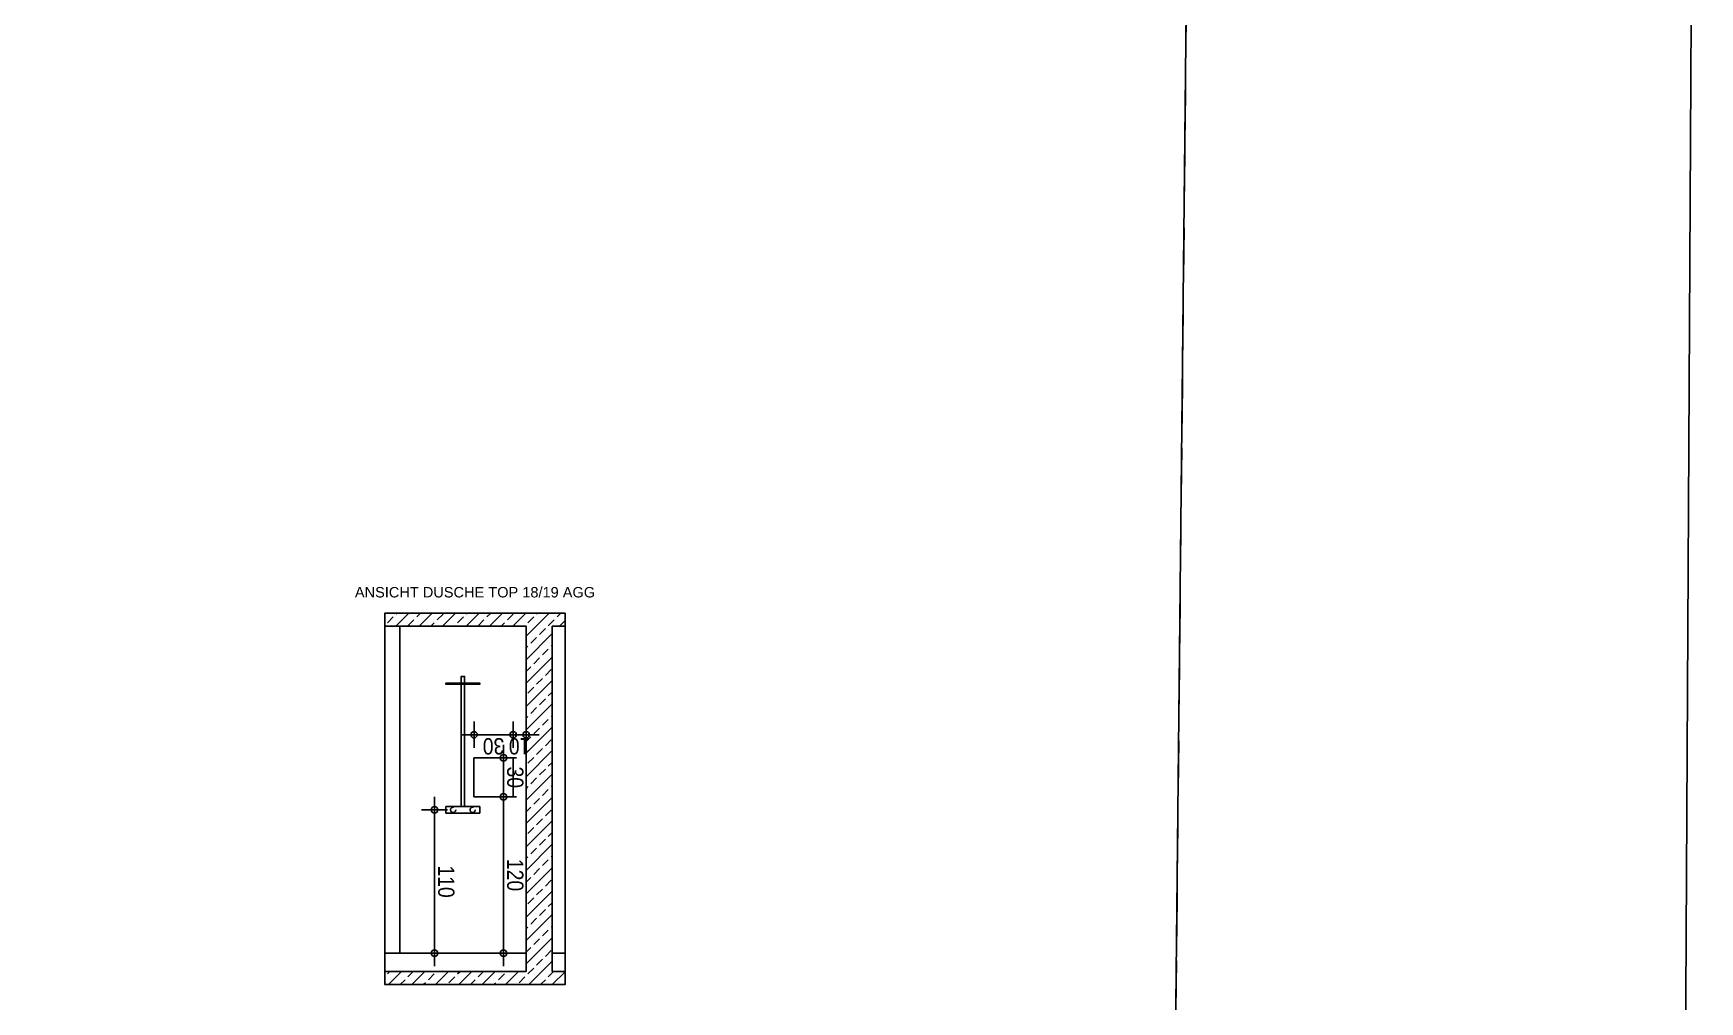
# Model space of a CAD drawing. Header units: millimetres. Extents: x 2447 to 2512, y 1346 to 1458.
# Drawn here: x 2498.51 to 2511.3, y 1405.49 to 1412.92 of the extents above; entities that cross this region are included whole.
import ezdxf

# ---------------------------------------------------------------- set-up
doc = ezdxf.new("R2010")
doc.units = ezdxf.units.MM
doc.linetypes.add('HIDDEN2', pattern=[0.1875, 0.125, -0.0625])
for name, color, linetype in [('01-BFL-G00-L03-M0', 10, 'Continuous'), ('02-ANS-G00-L03-M0', 8, 'Continuous'), ('02-DIM-G00-L03-M0', 8, 'Continuous'), ('02-FIL-G00-L03-STB', 8, 'Continuous'), ('02-TWA-G00-L03-M0', 4, 'Continuous'), ('02-TWB-G00-L03-M0', 5, 'Continuous'), ('02-ZWA-G00-L03-M0', 2, 'Continuous'), ('09-SYM-G00-L03-GEHSTEIG', 8, 'Continuous')]:
    doc.layers.add(name, color=color, linetype=linetype)
doc.styles.add('ARIAL', font='arial.ttf', dxfattribs={"width": 0.85})
doc.styles.get("Standard").update_dxf_attribs({"font": 'arial.ttf'})
doc.dimstyles.new('pp chromy&schneider', dxfattribs={"dimscale": 0.005, "dimtxt": 25, "dimasz": 10, "dimexe": 0, "dimexo": 0, "dimgap": 5, "dimtad": 1, "dimdec": 1, "dimlfac": 100, "dimrnd": 0.1, "dimzin": 9, "dimdsep": 46, "dimtxsty": 'ARIAL', "dimblk": 'c&s kote', "dimcen": 0, "dimse1": 1, "dimse2": 1, "dimclrd": 8, "dimclrt": 8, "dimadec": 0, "dimazin": 0, "dimtfac": 0.75, "dimtdec": 1, "dimtix": 1, "dimtmove": 2, "dimatfit": 0, "dimldrblk": 'NONE', "dimfxl": 1, "dimtolj": 1, "dimlwd": -1, "dimarcsym": 0})

# ---------------------------------------------------------------- blocks, each defined once
blk = doc.blocks.new('c&s kote')
at = {"color": 8}
for p, q in [((0, -2), (0, 2)), ((0, 2), (0, -2)), ((-2, 0), (2, 0)), ((2, 0), (-2, 0))]:
    blk.add_line(p, q, dxfattribs=at)
blk.add_circle((0, 0), 0.5, dxfattribs=at)
blk = doc.blocks.new('*D1531')
at = {"layer": '02-DIM-G00-L03-M0', "color": 8, "transparency": 16777216}
blk.add_line((2501.593, 1406.912), (2501.593, 1405.912), dxfattribs=at)
at = {"layer": 'Defpoints', "color": 0, "transparency": 16777216}
for p in [(2501.874, 1406.962), (2501.593, 1405.862), (2502.296, 1405.862)]:
    blk.add_point(p, dxfattribs=at)
at = {"layer": '02-DIM-G00-L03-M0', "color": 8, "transparency": 16777216, "xscale": 0.05, "yscale": 0.05, "zscale": 0.05}
for p, rotation in [((2501.593, 1406.962), 90), ((2501.593, 1405.862), 270)]:
    blk.add_blockref('c&s kote', p, dxfattribs=dict(at, rotation=rotation))
at = {"layer": '02-DIM-G00-L03-M0', "color": 8, "transparency": 16777216, "insert": (2501.682, 1406.412), "char_height": 0.125, "attachment_point": 5, "rotation": 270, "style": 'ARIAL'}
blk.add_mtext('\\A1;110', dxfattribs=at)
blk = doc.blocks.new('_None')
blk = doc.blocks.new('*D1532')
at = {"layer": '02-DIM-G00-L03-M0', "color": 8, "transparency": 16777216}
blk.add_line((2502.123, 1407.312), (2502.123, 1407.112), dxfattribs=at)
at = {"layer": 'Defpoints', "color": 0, "transparency": 16777216}
for p in [(2502.196, 1407.362), (2502.123, 1407.062), (2502.196, 1407.062)]:
    blk.add_point(p, dxfattribs=at)
at = {"layer": '02-DIM-G00-L03-M0', "color": 8, "transparency": 16777216, "xscale": 0.05, "yscale": 0.05, "zscale": 0.05}
for p, rotation in [((2502.123, 1407.362), 90), ((2502.123, 1407.062), 270)]:
    blk.add_blockref('c&s kote', p, dxfattribs=dict(at, rotation=rotation))
at = {"layer": '02-DIM-G00-L03-M0', "color": 8, "transparency": 16777216, "insert": (2502.212, 1407.212), "char_height": 0.125, "attachment_point": 5, "rotation": 270, "style": 'ARIAL'}
blk.add_mtext('\\A1;30', dxfattribs=at)
blk = doc.blocks.new('*D1533')
at = {"layer": '02-DIM-G00-L03-M0', "color": 8, "transparency": 16777216}
blk.add_line((2502.123, 1407.012), (2502.123, 1405.912), dxfattribs=at)
at = {"layer": 'Defpoints', "color": 0, "transparency": 16777216}
for p in [(2502.196, 1407.062), (2502.123, 1405.862), (2502.123, 1405.862)]:
    blk.add_point(p, dxfattribs=at)
at = {"layer": '02-DIM-G00-L03-M0', "color": 8, "transparency": 16777216, "xscale": 0.05, "yscale": 0.05, "zscale": 0.05}
for p, rotation in [((2502.123, 1407.062), 90), ((2502.123, 1405.862), 270)]:
    blk.add_blockref('c&s kote', p, dxfattribs=dict(at, rotation=rotation))
at = {"layer": '02-DIM-G00-L03-M0', "color": 8, "transparency": 16777216, "insert": (2502.212, 1406.462), "char_height": 0.125, "attachment_point": 5, "rotation": 270, "style": 'ARIAL'}
blk.add_mtext('\\A1;120', dxfattribs=at)
blk = doc.blocks.new('*D1534')
at = {"layer": '02-DIM-G00-L03-M0', "color": 8, "transparency": 16777216}
blk.add_line((2501.946, 1407.539), (2502.146, 1407.539), dxfattribs=at)
at = {"layer": 'Defpoints', "color": 0, "transparency": 16777216}
for p in [(2502.196, 1407.539), (2501.896, 1407.362), (2502.196, 1407.362)]:
    blk.add_point(p, dxfattribs=at)
at = {"layer": '02-DIM-G00-L03-M0', "color": 8, "transparency": 16777216, "xscale": 0.05, "yscale": 0.05, "zscale": 0.05, "rotation": 180}
blk.add_blockref('c&s kote', (2501.896, 1407.539), dxfattribs=at)
at = {"layer": '02-DIM-G00-L03-M0', "color": 8, "transparency": 16777216, "xscale": 0.05, "yscale": 0.05, "zscale": 0.05}
blk.add_blockref('c&s kote', (2502.196, 1407.539), dxfattribs=at)
at = {"layer": '02-DIM-G00-L03-M0', "color": 8, "transparency": 16777216, "insert": (2502.046, 1407.451), "char_height": 0.125, "attachment_point": 5, "rotation": 180, "style": 'ARIAL'}
blk.add_mtext('\\A1;30', dxfattribs=at)
blk = doc.blocks.new('*D1535')
at = {"layer": '02-DIM-G00-L03-M0', "color": 8, "transparency": 16777216}
for p, q in [((2502.146, 1407.539), (2502.096, 1407.539)), ((2502.196, 1407.539), (2502.296, 1407.539)), ((2502.346, 1407.539), (2502.396, 1407.539))]:
    blk.add_line(p, q, dxfattribs=at)
at = {"layer": 'Defpoints', "color": 0, "transparency": 16777216}
for p in [(2502.296, 1408.372), (2502.296, 1407.539), (2502.196, 1407.362)]:
    blk.add_point(p, dxfattribs=at)
at = {"layer": '02-DIM-G00-L03-M0', "color": 8, "transparency": 16777216, "xscale": 0.05, "yscale": 0.05, "zscale": 0.05}
blk.add_blockref('c&s kote', (2502.196, 1407.539), dxfattribs=at)
at = {"layer": '02-DIM-G00-L03-M0', "color": 8, "transparency": 16777216, "xscale": 0.05, "yscale": 0.05, "zscale": 0.05, "rotation": 180}
blk.add_blockref('c&s kote', (2502.296, 1407.539), dxfattribs=at)
at = {"layer": '02-DIM-G00-L03-M0', "color": 8, "transparency": 16777216, "insert": (2502.246, 1407.451), "char_height": 0.125, "attachment_point": 5, "rotation": 180, "style": 'ARIAL'}
blk.add_mtext('\\A1;10', dxfattribs=at)

msp = doc.modelspace()

# ---------------------------------------------------------------- hatches: boundary and pattern name
at = {"layer": '02-FIL-G00-L03-STB'}
h = msp.add_hatch(dxfattribs=at)
h.set_pattern_fill('ANSI33', color=256, scale=0.02, angle=107.04654, style=0)
h.set_pattern_definition([(45, (2422.09304, 1342.63948), (-0.08980256, 0.08980256), []), (45, (2422.18284, 1342.63948), (-0.08980256, 0.08980256), [0.0635, -0.03175])])
h.paths.add_polyline_path([(2502.4957, 1408.372), (2502.5957, 1408.372), (2502.5957, 1408.472), (2501.2115, 1408.472), (2501.2115, 1408.372), (2502.2957, 1408.372), (2502.2957, 1405.722), (2501.2115, 1405.722), (2501.2115, 1405.622), (2502.5957, 1405.622), (2502.5957, 1405.722), (2502.4957, 1405.722)])

# ---------------------------------------------------------------- linework, layer by layer
at = {"layer": '01-BFL-G00-L03-M0', "linetype": 'HIDDEN2', "ltscale": 3}
msp.add_lwpolyline([(2507.556, 1436.1398), (2507.446, 1420.99), (2507.259, 1403), (2507.2557, 1372.4862), (2507.2631, 1366.4211)], dxfattribs=at)
at = {"layer": '02-ANS-G00-L03-M0'}
for points in [[(2501.3257, 1405.862), (2501.3257, 1408.372)], [(2501.7977, 1406.987), (2501.7977, 1407.9255), (2501.8237, 1407.9255), (2501.8237, 1406.987)], [(2501.8957, 1407.062), (2501.8957, 1407.362)], [(2501.8957, 1407.362), (2502.1957, 1407.362)], [(2502.1957, 1407.062), (2502.1957, 1407.362)], [(2501.8957, 1407.062), (2502.1957, 1407.062)]]:
    msp.add_lwpolyline(points, dxfattribs=at)
for points in [[(2501.7977, 1407.9355), (2501.7977, 1407.9855), (2501.8237, 1407.9855), (2501.8237, 1407.9355)], [(2501.8107, 1407.9255), (2501.6807, 1407.9255), (2501.6807, 1407.9355), (2501.9407, 1407.9355), (2501.9407, 1407.9255)], [(2501.6807, 1406.987), (2501.9407, 1406.987), (2501.9407, 1406.937), (2501.6807, 1406.937)]]:
    msp.add_lwpolyline(points, close=True, dxfattribs=at)
at = {"layer": '02-ANS-G00-L03-M0', "linetype": 'HIDDEN2', "ltscale": 0.2}
for centre in [(2501.7357, 1406.962), (2501.8857, 1406.962)]:
    msp.add_circle(centre, 0.02, dxfattribs=at)
at = {"layer": '02-TWA-G00-L03-M0'}
msp.add_lwpolyline([(2502.5957, 1408.472), (2501.2115, 1408.472), (2501.2115, 1405.722), (2501.2115, 1405.622), (2502.5957, 1405.622)], close=True, dxfattribs=at)
for points in [[(2502.2957, 1408.372), (2501.2115, 1408.372)], [(2502.2957, 1405.722), (2502.2957, 1408.372)], [(2502.4957, 1405.722), (2502.4957, 1408.372)], [(2502.4957, 1408.372), (2502.5957, 1408.372)], [(2502.2957, 1405.722), (2501.2115, 1405.722)], [(2502.4957, 1405.722), (2502.5957, 1405.722)]]:
    msp.add_lwpolyline(points, dxfattribs=at)
at = {"layer": '02-TWB-G00-L03-M0'}
msp.add_lwpolyline([(2507.446, 1420.99), (2507.259, 1403), (2507.1905, 1402.9995), (2507.1915, 1402.8559), (2494.7037, 1402.8097)], dxfattribs=at)
at = {"layer": '02-ZWA-G00-L03-M0'}
for points in [[(2502.2957, 1405.862), (2501.2115, 1405.862)], [(2502.4957, 1405.862), (2502.5957, 1405.862)]]:
    msp.add_lwpolyline(points, dxfattribs=at)
at = {"layer": '09-SYM-G00-L03-GEHSTEIG'}
msp.add_lwpolyline([(2509.6924, 1367.2163), (2509.682, 1372.3574, 0.1867442), (2510.6074, 1372.7931, 0.224279), (2510.9885, 1373.942), (2511.0363, 1383.1355), (2511.0762, 1388.3763), (2511.0762, 1388.3763), (2511.0762, 1388.3763), (2511.1337, 1395.27), (2511.1909, 1404.1188), (2511.1909, 1404.1188), (2511.1909, 1404.1188), (2511.2648, 1417.7408), (2511.3048, 1423.8561)], format="xyb", dxfattribs=at)

# ---------------------------------------------------------------- texts
at = {"layer": '02-DIM-G00-L03-M0', "insert": (2501.9036, 1408.672), "char_height": 0.08, "width": 2.0343, "attachment_point": 2}
msp.add_mtext('{\\fArial|b0|i0|c0|p34;ANSICHT DUSCHE TOP 18/19 AGG}', dxfattribs=at)

# ---------------------------------------------------------------- dimensions: what is measured, and where the dimension line sits
at = {"layer": '02-DIM-G00-L03-M0'}
for base, p1, p2, picture, middle in [((2502.2957, 1407.5395), (2502.1957, 1407.362), (2502.2957, 1408.372), '*D1535', (2502.2457, 1407.4507)), ((2502.1957, 1407.5395), (2501.8957, 1407.362), (2502.1957, 1407.362), '*D1534', (2502.0457, 1407.4506))]:
    dim = msp.add_linear_dim(base=base, p1=p1, p2=p2, dimstyle='pp chromy&schneider', override={"dimzin": 8}, dxfattribs=at)
    dim.commit()
    dim.dimension.update_dxf_attribs({"geometry": picture, "text_midpoint": middle})
for base, p1, p2, picture, middle in [((2502.1234, 1407.062), (2502.1957, 1407.362), (2502.1957, 1407.062), '*D1532', (2502.2123, 1407.212)), ((2502.1234, 1405.862), (2502.1957, 1407.062), (2502.1234, 1405.862), '*D1533', (2502.2122, 1406.462)), ((2501.593, 1405.862), (2501.8739, 1406.962), (2502.2957, 1405.862), '*D1531', (2501.6819, 1406.412))]:
    dim = msp.add_linear_dim(base=base, p1=p1, p2=p2, angle=90, dimstyle='pp chromy&schneider', override={"dimzin": 8}, dxfattribs=at)
    dim.commit()
    dim.dimension.update_dxf_attribs({"geometry": picture, "text_midpoint": middle})

doc.saveas('drawing.dxf')
